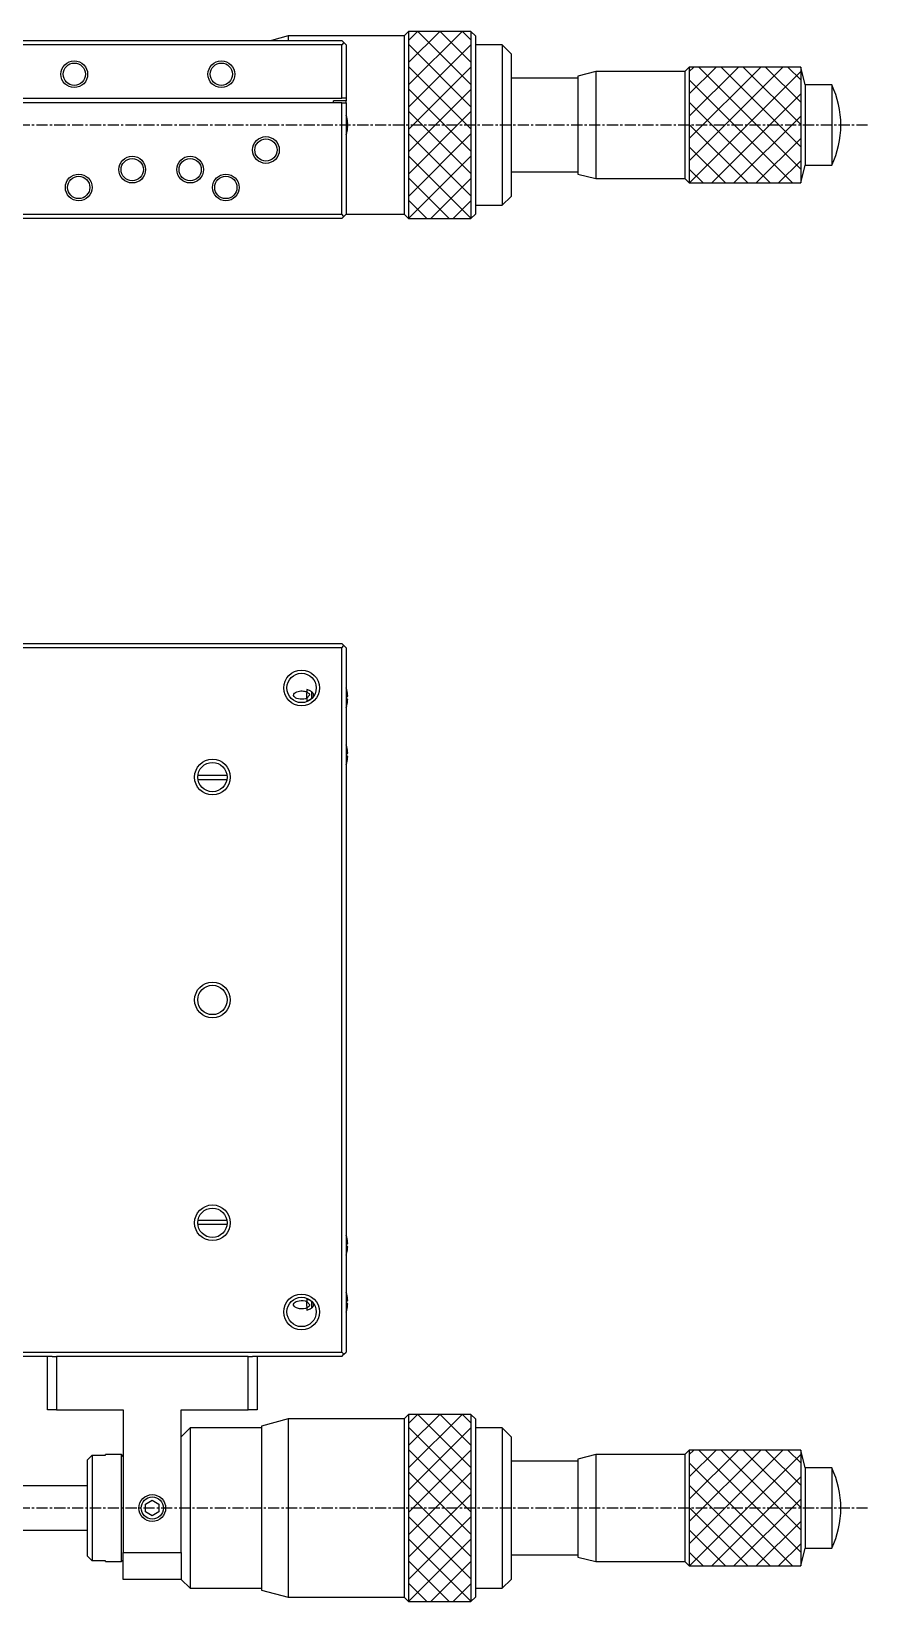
# Model space of a CAD drawing. Extents: x 368 to 746, y 16 to 285.
# Drawn here: x 455.4 to 549.2, y 108.8 to 285 of the extents above; entities that cross this region are included whole.
import ezdxf

# ---------------------------------------------------------------- set-up
doc = ezdxf.new("R2010")
doc.units = 0
doc.linetypes.add('CENTER', pattern=[2, 1.25, -0.25, 0.25, -0.25])
doc.layers.get('0').update_dxf_attribs({"linetype": 'CONTINUOUS'})
doc.layers.add('CENTER', color=1, linetype='CENTER')

msp = doc.modelspace()

# ---------------------------------------------------------------- linework, layer by layer
at = {"color": 7, "linetype": 'CONTINUOUS'}
for p, q in [((411.24, 283.95), (490.24, 283.95)), ((484.24, 284.45), (482.37, 283.95)), ((497.24, 284.45), (484.24, 284.45)), ((484.24, 284.45), (484.24, 283.95)), ((490.24, 283.95), (490.49, 283.7)), ((490.49, 283.7), (490.24, 283.45)), ((490.49, 283.7), (490.74, 283.45)), ((497.74, 284.95), (497.24, 284.45)), ((497.24, 284.45), (497.24, 264.45)), ((504.74, 284.95), (497.74, 284.95)), ((497.74, 284.95), (497.74, 263.95)), ((505.24, 284.45), (504.74, 284.95)), ((504.74, 284.95), (504.74, 263.95)), ((505.24, 284.45), (505.24, 264.45)), ((490.24, 283.45), (450.61, 283.45)), ((490.24, 277.45), (490.24, 283.45)), ((490.74, 283.45), (490.74, 277.45)), ((508.24, 283.45), (505.24, 283.45)), ((509.24, 282.45), (508.24, 283.45)), ((508.24, 283.45), (508.24, 265.45)), ((509.24, 282.45), (509.24, 266.45)), ((518.74, 280.45), (516.74, 279.95)), ((528.74, 280.45), (518.74, 280.45)), ((518.74, 280.45), (518.74, 268.45)), ((529.24, 280.95), (528.74, 280.45)), ((528.74, 280.45), (528.74, 268.45)), ((541.74, 280.95), (529.24, 280.95)), ((529.24, 280.95), (529.24, 267.95)), ((542.24, 278.95), (541.74, 280.95)), ((541.74, 280.95), (541.74, 267.95)), ((516.74, 279.7), (509.24, 279.7)), ((516.74, 279.95), (516.74, 268.95)), ((545.23, 278.95), (542.24, 278.95)), ((542.24, 278.95), (542.24, 269.95)), ((545.23, 278.95), (545.23, 269.95)), ((451.74, 277.45), (490.24, 277.45)), ((490.24, 276.95), (451.74, 276.95)), ((490.74, 277.15), (489.34, 277.15)), ((489.34, 276.95), (489.34, 277.15)), ((490.74, 277.45), (490.24, 277.45)), ((490.24, 276.95), (490.74, 276.95)), ((490.24, 264.45), (490.24, 276.95)), ((490.74, 277.45), (490.74, 277.15)), ((490.74, 276.95), (490.74, 277.15)), ((490.74, 276.95), (490.74, 264.45)), ((490.81, 275.34), (490.82, 275.34)), ((490.81, 274.27), (490.81, 274.63)), ((490.81, 274.63), (490.93, 274.63)), ((490.93, 274.27), (490.81, 274.27)), ((490.82, 273.57), (490.81, 273.57)), ((541.74, 267.95), (542.24, 269.95)), ((542.24, 269.95), (545.23, 269.95)), ((509.24, 269.2), (516.74, 269.2)), ((516.74, 268.95), (518.74, 268.45)), ((518.74, 268.45), (528.74, 268.45)), ((528.74, 268.45), (529.24, 267.95)), ((529.24, 267.95), (541.74, 267.95)), ((508.24, 265.45), (509.24, 266.45)), ((435.74, 264.45), (490.24, 264.45)), ((490.49, 264.2), (490.24, 264.45)), ((490.74, 264.45), (490.49, 264.2)), ((490.74, 264.45), (497.24, 264.45)), ((497.24, 264.45), (497.74, 263.95)), ((504.74, 263.95), (505.24, 264.45)), ((505.24, 265.45), (508.24, 265.45)), ((490.24, 263.95), (411.24, 263.95)), ((490.24, 263.95), (490.49, 264.2)), ((497.74, 263.95), (504.74, 263.95)), ((411.24, 216.3), (490.24, 216.3)), ((490.24, 215.8), (411.24, 215.8)), ((490.49, 216.05), (490.24, 216.3)), ((490.24, 215.8), (490.49, 216.05)), ((490.24, 136.8), (490.24, 215.8)), ((490.74, 215.8), (490.49, 216.05)), ((490.74, 215.8), (490.74, 136.8)), ((486.34, 211.12), (486.34, 210.84)), ((486.34, 210.84), (486.58, 210.66)), ((486.43, 210.79), (486.34, 210.7)), ((486.34, 210.16), (486.34, 210.7)), ((486.64, 210.49), (486.34, 210.15)), ((486.34, 210.15), (486.34, 209.87)), ((486.58, 210.66), (486.64, 210.49)), ((486.84, 210.89), (486.84, 210.07)), ((490.81, 211.09), (490.82, 211.09)), ((490.81, 211.09), (490.82, 211.09)), ((490.81, 210.38), (490.93, 210.38)), ((490.81, 210.02), (490.81, 210.38)), ((490.93, 210.02), (490.81, 210.02)), ((490.82, 209.32), (490.81, 209.32)), ((490.82, 209.32), (490.81, 209.32)), ((490.81, 204.69), (490.82, 204.69)), ((490.81, 204.69), (490.82, 204.69)), ((490.81, 203.98), (490.93, 203.98)), ((490.81, 203.62), (490.81, 203.98)), ((490.93, 203.62), (490.81, 203.62)), ((490.82, 202.92), (490.81, 202.92)), ((490.82, 202.92), (490.81, 202.92)), ((474.1, 201.5), (477.38, 201.5)), ((477.36, 201), (474.12, 201)), ((474.12, 151.6), (477.36, 151.6)), ((477.38, 151.1), (474.1, 151.1)), ((490.81, 149.69), (490.82, 149.69)), ((490.81, 149.69), (490.82, 149.69)), ((490.81, 148.98), (490.93, 148.98)), ((490.81, 148.62), (490.81, 148.98)), ((490.93, 148.62), (490.81, 148.62)), ((490.82, 147.92), (490.81, 147.92)), ((490.82, 147.92), (490.81, 147.92)), ((486.34, 142.74), (486.34, 142.46)), ((490.81, 143.29), (490.82, 143.29)), ((490.81, 143.29), (490.82, 143.29)), ((486.34, 142.46), (486.64, 142.13)), ((486.34, 141.9), (486.34, 142.45)), ((486.34, 141.9), (486.43, 141.82)), ((486.34, 141.77), (486.34, 141.49)), ((486.84, 142.53), (486.84, 141.72)), ((490.81, 142.58), (490.93, 142.58)), ((490.81, 142.22), (490.81, 142.58)), ((490.93, 142.22), (490.81, 142.22)), ((490.82, 141.52), (490.81, 141.52)), ((490.82, 141.52), (490.81, 141.52)), ((411.24, 136.8), (490.24, 136.8)), ((457.74, 136.3), (411.24, 136.3)), ((457.24, 130.3), (457.24, 136.3)), ((457.74, 136.3), (458.24, 136.3)), ((479.74, 136.3), (458.24, 136.3)), ((458.24, 136.3), (458.24, 130.3)), ((479.74, 136.3), (480.24, 136.3)), ((479.74, 130.3), (479.74, 136.3)), ((490.24, 136.3), (480.24, 136.3)), ((480.74, 136.3), (480.74, 130.3)), ((490.24, 136.8), (490.49, 136.55)), ((490.24, 136.3), (490.49, 136.55)), ((490.49, 136.55), (490.74, 136.8)), ((458.24, 130.3), (457.24, 130.3)), ((458.24, 130.3), (465.74, 130.3)), ((465.74, 130.3), (465.74, 114.3)), ((472.24, 114.3), (472.24, 130.3)), ((472.24, 130.3), (479.74, 130.3)), ((480.74, 130.3), (479.74, 130.3)), ((484.24, 129.3), (481.24, 128.5)), ((497.24, 129.3), (484.24, 129.3)), ((484.24, 129.3), (484.24, 109.3)), ((497.74, 129.8), (497.24, 129.3)), ((497.24, 129.3), (497.24, 109.3)), ((504.74, 129.8), (497.74, 129.8)), ((497.74, 129.8), (497.74, 108.8)), ((505.24, 129.3), (504.74, 129.8)), ((504.74, 129.8), (504.74, 108.8)), ((505.24, 129.3), (505.24, 109.3)), ((473.24, 128.3), (472.24, 127.3)), ((481.24, 128.3), (473.24, 128.3)), ((473.24, 128.3), (473.24, 110.3)), ((481.24, 128.5), (481.24, 110.1)), ((508.24, 128.3), (505.24, 128.3)), ((509.24, 127.3), (508.24, 128.3)), ((508.24, 128.3), (508.24, 110.3)), ((509.24, 127.3), (509.24, 111.3)), ((461.74, 124.71), (462.24, 125.22)), ((462.24, 125.22), (463.74, 125.22)), ((462.24, 125.22), (462.24, 113.39)), ((465.54, 125.3), (463.74, 125.3)), ((463.74, 125.22), (463.74, 125.3)), ((463.74, 125.22), (463.74, 125.3)), ((465.74, 125.1), (465.54, 125.3)), ((465.54, 113.3), (465.54, 125.3)), ((518.74, 125.3), (516.74, 124.8)), ((528.74, 125.3), (518.74, 125.3)), ((518.74, 125.3), (518.74, 113.3)), ((529.24, 125.8), (528.74, 125.3)), ((528.74, 125.3), (528.74, 113.3)), ((541.74, 125.8), (529.24, 125.8)), ((529.24, 125.8), (529.24, 112.8)), ((542.24, 123.8), (541.74, 125.8)), ((541.74, 125.8), (541.74, 112.8)), ((461.74, 123.95), (461.74, 124.71)), ((461.74, 113.9), (461.74, 124.71)), ((516.74, 124.55), (509.24, 124.55)), ((516.74, 124.8), (516.74, 113.8)), ((545.23, 123.8), (542.24, 123.8)), ((542.24, 123.8), (542.24, 114.8)), ((545.23, 123.8), (545.23, 114.8)), ((461.74, 121.8), (453.08, 121.8)), ((468.24, 119.74), (468.99, 120.17)), ((468.99, 120.17), (469.74, 119.74)), ((468.24, 118.87), (468.24, 119.74)), ((468.99, 118.44), (468.24, 118.87)), ((469.74, 118.87), (468.99, 118.44)), ((469.74, 119.74), (469.74, 118.87)), ((453.08, 116.8), (461.74, 116.8)), ((461.74, 113.9), (461.74, 114.66)), ((541.74, 112.8), (542.24, 114.8)), ((542.24, 114.8), (545.23, 114.8)), ((462.24, 113.39), (461.74, 113.9)), ((463.74, 113.39), (462.24, 113.39)), ((463.74, 113.3), (463.74, 113.39)), ((463.74, 113.3), (463.74, 113.39)), ((463.74, 113.3), (465.54, 113.3)), ((465.54, 113.3), (465.74, 113.5)), ((465.74, 111.3), (465.74, 114.3)), ((465.74, 114.3), (472.24, 114.3)), ((472.24, 114.3), (472.24, 111.3)), ((509.24, 114.05), (516.74, 114.05)), ((516.74, 113.8), (518.74, 113.3)), ((518.74, 113.3), (528.74, 113.3)), ((528.74, 113.3), (529.24, 112.8)), ((529.24, 112.8), (541.74, 112.8)), ((472.24, 111.3), (465.74, 111.3)), ((472.24, 111.3), (473.24, 110.3)), ((508.24, 110.3), (509.24, 111.3)), ((473.24, 110.3), (481.24, 110.3)), ((481.24, 110.1), (484.24, 109.3)), ((484.24, 109.3), (497.24, 109.3)), ((497.24, 109.3), (497.74, 108.8)), ((504.74, 108.8), (505.24, 109.3)), ((505.24, 110.3), (508.24, 110.3)), ((497.74, 108.8), (504.74, 108.8))]:
    msp.add_line(p, q, dxfattribs=at)
at = {"color": 3, "linetype": 'CONTINUOUS'}
for p, q in [((497.74, 278.95), (503.75, 284.95)), ((497.74, 281.45), (501.25, 284.95)), ((497.74, 283.95), (498.75, 284.95)), ((498.8, 284.95), (504.74, 279.01)), ((501.3, 284.95), (504.74, 281.51)), ((503.8, 284.95), (504.74, 284.01)), ((497.74, 283.51), (504.74, 276.51)), ((497.74, 276.45), (504.74, 283.45)), ((497.74, 281.01), (504.74, 274.01)), ((497.74, 273.95), (504.74, 280.95)), ((529.24, 270.45), (539.75, 280.95)), ((529.24, 272.95), (537.25, 280.95)), ((529.24, 275.45), (534.75, 280.95)), ((529.24, 277.95), (532.25, 280.95)), ((529.24, 280.45), (529.75, 280.95)), ((529.25, 267.95), (541.74, 280.45)), ((530.3, 280.95), (541.74, 269.51)), ((532.8, 280.95), (541.74, 272.01)), ((535.3, 280.95), (541.74, 274.51)), ((537.8, 280.95), (541.74, 277.01)), ((540.3, 280.95), (541.74, 279.51)), ((497.74, 278.51), (504.74, 271.51)), ((497.74, 271.45), (504.74, 278.45)), ((529.24, 279.51), (540.8, 267.95)), ((529.24, 277.01), (538.3, 267.95)), ((531.75, 267.95), (541.74, 277.95)), ((497.74, 276.01), (504.74, 269.01)), ((497.74, 268.95), (504.74, 275.95)), ((534.25, 267.95), (541.74, 275.45)), ((497.74, 273.51), (504.74, 266.51)), ((497.74, 266.45), (504.74, 273.45)), ((529.24, 274.51), (535.8, 267.95)), ((529.24, 272.01), (533.3, 267.95)), ((536.75, 267.95), (541.74, 272.95)), ((497.74, 271.01), (504.74, 264.01)), ((497.75, 263.95), (504.74, 270.95)), ((539.25, 267.95), (541.74, 270.45)), ((497.74, 268.51), (502.3, 263.95)), ((500.25, 263.95), (504.74, 268.45)), ((529.24, 269.51), (530.8, 267.95)), ((497.74, 266.01), (499.8, 263.95)), ((502.75, 263.95), (504.74, 265.95)), ((486.64, 211.01), (486.34, 211.12)), ((486.34, 209.87), (486.64, 209.98)), ((486.64, 209.98), (486.99, 210.22)), ((486.64, 142.63), (486.34, 142.74)), ((486.34, 141.49), (486.64, 141.6)), ((486.96, 142.42), (486.64, 142.63)), ((497.74, 123.8), (503.75, 129.8)), ((497.74, 126.3), (501.25, 129.8)), ((497.74, 128.8), (498.75, 129.8)), ((498.8, 129.8), (504.74, 123.86)), ((501.3, 129.8), (504.74, 126.36)), ((503.8, 129.8), (504.74, 128.86)), ((497.74, 128.36), (504.74, 121.36)), ((497.74, 121.3), (504.74, 128.3)), ((497.74, 125.86), (504.74, 118.86)), ((497.74, 118.8), (504.74, 125.8)), ((529.24, 115.3), (539.75, 125.8)), ((529.24, 117.8), (537.25, 125.8)), ((529.24, 120.3), (534.75, 125.8)), ((529.24, 122.8), (532.25, 125.8)), ((529.24, 125.3), (529.75, 125.8)), ((529.25, 112.8), (541.74, 125.3)), ((530.3, 125.8), (541.74, 114.36)), ((532.8, 125.8), (541.74, 116.86)), ((535.3, 125.8), (541.74, 119.36)), ((537.8, 125.8), (541.74, 121.86)), ((540.3, 125.8), (541.74, 124.36)), ((497.74, 123.36), (504.74, 116.36)), ((529.24, 124.36), (540.8, 112.8)), ((497.74, 116.3), (504.74, 123.3)), ((529.24, 121.86), (538.3, 112.8)), ((531.75, 112.8), (541.74, 122.8)), ((497.74, 120.86), (504.74, 113.86)), ((497.74, 113.8), (504.74, 120.8)), ((534.25, 112.8), (541.74, 120.3)), ((497.74, 118.36), (504.74, 111.36)), ((497.74, 111.3), (504.74, 118.3)), ((529.24, 119.36), (535.8, 112.8)), ((529.24, 116.86), (533.3, 112.8)), ((536.75, 112.8), (541.74, 117.8)), ((497.74, 115.86), (504.74, 108.86)), ((497.75, 108.8), (504.74, 115.8)), ((539.25, 112.8), (541.74, 115.3)), ((497.74, 113.36), (502.3, 108.8)), ((500.25, 108.8), (504.74, 113.3)), ((529.24, 114.36), (530.8, 112.8)), ((497.74, 110.86), (499.8, 108.8)), ((502.75, 108.8), (504.74, 110.8))]:
    msp.add_line(p, q, dxfattribs=at)
at = {"color": 7, "linetype": 'CONTINUOUS'}
for points in [[(486.34, 210.15), (486.18, 210.09, -0.120207), (485.38, 210.07), (485.21, 210.12), (485.1, 210.17), (484.98, 210.25), (484.89, 210.35), (484.85, 210.47), (484.87, 210.6), (484.95, 210.71), (485.06, 210.8), (485.2, 210.87), (485.37, 210.92), (485.52, 210.95), (485.65, 210.96), (485.79, 210.97), (485.95, 210.95), (486.08, 210.93), (486.23, 210.89), (486.34, 210.84)], [(486.34, 141.77), (486.17, 141.7, -0.145718), (485.3, 141.71), (485.16, 141.76), (485.02, 141.84), (484.92, 141.93), (484.85, 142.05), (484.85, 142.18), (484.92, 142.3), (485.02, 142.39), (485.14, 142.46), (485.27, 142.51, -0.133913), (486.15, 142.53), (486.29, 142.48), (486.34, 142.46)]]:
    msp.add_lwpolyline(points, format="xyb", dxfattribs=at)
at = {"color": 3, "linetype": 'CONTINUOUS'}
for points in [[(486.99, 210.22), (487, 210.24), (487.02, 210.26), (487.03, 210.28), (487.04, 210.3), (487.05, 210.32), (487.06, 210.34), (487.07, 210.36), (487.08, 210.38), (487.08, 210.39), (487.09, 210.41), (487.09, 210.43), (487.09, 210.45), (487.09, 210.47), (487.09, 210.48), (487.09, 210.5), (487.09, 210.52), (487.09, 210.54), (487.09, 210.56), (487.08, 210.58), (487.08, 210.59), (487.07, 210.61), (487.06, 210.63), (487.05, 210.66), (487.04, 210.68), (487.03, 210.7), (487.02, 210.72), (487, 210.74), (486.99, 210.75), (486.96, 210.79), (486.93, 210.82), (486.89, 210.85), (486.86, 210.88), (486.82, 210.91), (486.78, 210.93), (486.7, 210.98), (486.64, 211.01)], [(486.64, 141.6), (486.7, 141.63), (486.74, 141.65), (486.79, 141.68), (486.84, 141.71), (486.88, 141.75), (486.92, 141.78), (486.95, 141.8), (486.97, 141.83), (486.99, 141.85), (487.01, 141.88), (487.03, 141.9), (487.04, 141.93), (487.05, 141.95), (487.06, 141.97), (487.07, 141.99), (487.08, 142.01), (487.08, 142.03), (487.09, 142.05), (487.09, 142.07), (487.09, 142.09), (487.09, 142.1), (487.09, 142.12), (487.09, 142.14), (487.09, 142.15), (487.09, 142.17), (487.09, 142.19), (487.08, 142.2), (487.08, 142.22), (487.07, 142.24), (487.07, 142.25), (487.06, 142.27), (487.05, 142.28), (487.04, 142.3), (487.03, 142.32), (487.02, 142.34), (487.01, 142.36), (486.99, 142.38), (486.98, 142.4), (486.96, 142.42), (486.96, 142.42)]]:
    msp.add_lwpolyline(points, dxfattribs=at)
at = {"color": 7, "linetype": 'CONTINUOUS'}
msp.add_lwpolyline([(486.64, 142.13), (486.64, 142.13), (486.64, 142.11), (486.64, 142.1), (486.64, 142.09), (486.64, 142.08), (486.63, 142.06), (486.63, 142.05), (486.63, 142.04), (486.62, 142.03), (486.62, 142.01), (486.61, 142), (486.6, 141.98), (486.59, 141.97), (486.58, 141.95), (486.57, 141.94), (486.56, 141.93), (486.54, 141.9), (486.51, 141.88), (486.49, 141.86), (486.46, 141.84), (486.43, 141.82), (486.4, 141.8), (486.37, 141.78), (486.34, 141.77)], dxfattribs=at)
at = {"color": 3, "linetype": 'CONTINUOUS'}
for centre, radius in [((460.24, 280.15), 1.5), ((476.74, 280.15), 1.5), ((481.74, 271.65), 1.5), ((466.74, 269.45), 1.5), ((473.24, 269.45), 1.5), ((460.74, 267.45), 1.5), ((477.24, 267.45), 1.5), ((485.74, 211.3), 2), ((475.74, 201.3), 2), ((475.74, 176.3), 2), ((475.74, 151.3), 2), ((485.74, 141.3), 2), ((468.99, 119.3), 1.5)]:
    msp.add_circle(centre, radius, dxfattribs=at)
at = {"color": 7, "linetype": 'CONTINUOUS'}
for centre, radius in [((460.24, 280.15), 1.25), ((476.74, 280.15), 1.25), ((481.74, 271.65), 1.25), ((466.74, 269.45), 1.25), ((473.24, 269.45), 1.25), ((460.74, 267.45), 1.25), ((477.24, 267.45), 1.25), ((485.74, 211.3), 1.65), ((475.74, 201.3), 1.65), ((475.74, 176.3), 1.65), ((475.74, 151.3), 1.65), ((485.74, 141.3), 1.65), ((468.99, 119.3), 1.25)]:
    msp.add_circle(centre, radius, dxfattribs=at)
for centre, radius, start, end in [((535.74, 274.45), 10.5, 0, 25.3769), ((487.74, 274.45), 3.2, 16.1225, 20.3641), ((487.74, 274.45), 3.19, 3.2297, 16.1067), ((487.74, 274.45), 3.2, 339.6359, 343.8775), ((487.74, 274.45), 3.19, 343.8933, 356.7703), ((535.74, 274.45), 10.5, 334.6231, 0), ((487.74, 210.2), 3.2, 16.1225, 20.3641), ((487.74, 210.2), 3.19, 3.2297, 16.1067), ((487.74, 210.2), 3.19, 343.8933, 356.7703), ((487.74, 210.2), 3.2, 339.6359, 343.8775), ((487.74, 203.8), 3.2, 16.1225, 20.3641), ((487.74, 203.8), 3.19, 3.2297, 16.1067), ((487.74, 203.8), 3.2, 339.6359, 343.8775), ((487.74, 203.8), 3.19, 343.8933, 356.7703), ((487.74, 148.8), 3.2, 16.1225, 20.3641), ((487.74, 148.8), 3.19, 3.2297, 16.1067), ((487.74, 148.8), 3.19, 343.8933, 356.7703), ((487.74, 148.8), 3.2, 339.6359, 343.8775), ((487.74, 142.4), 3.2, 16.1225, 20.3641), ((487.74, 142.4), 3.19, 3.2297, 16.1067), ((487.74, 142.4), 3.2, 339.6359, 343.8775), ((487.74, 142.4), 3.19, 343.8933, 356.7703), ((535.74, 119.3), 10.5, 0, 25.3769), ((535.74, 119.3), 10.5, 334.6231, 0)]:
    msp.add_arc(centre, radius, start, end, dxfattribs=at)
at = {"layer": 'CENTER', "color": 1, "linetype": 'CENTER'}
for p, q in [((549.24, 274.45), (451.74, 274.45)), ((549.24, 119.3), (451.74, 119.3))]:
    msp.add_line(p, q, dxfattribs=at)

doc.saveas('drawing.dxf')
